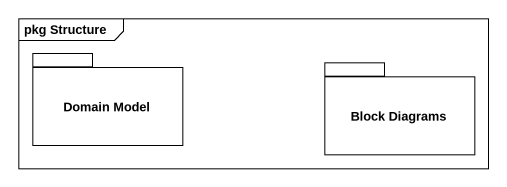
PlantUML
@startuml
mainframe pkg Structure
package "Domain Model" as Domain_Model {
}
package "Block Diagrams" as Block_Diagrams {
}
@enduml
